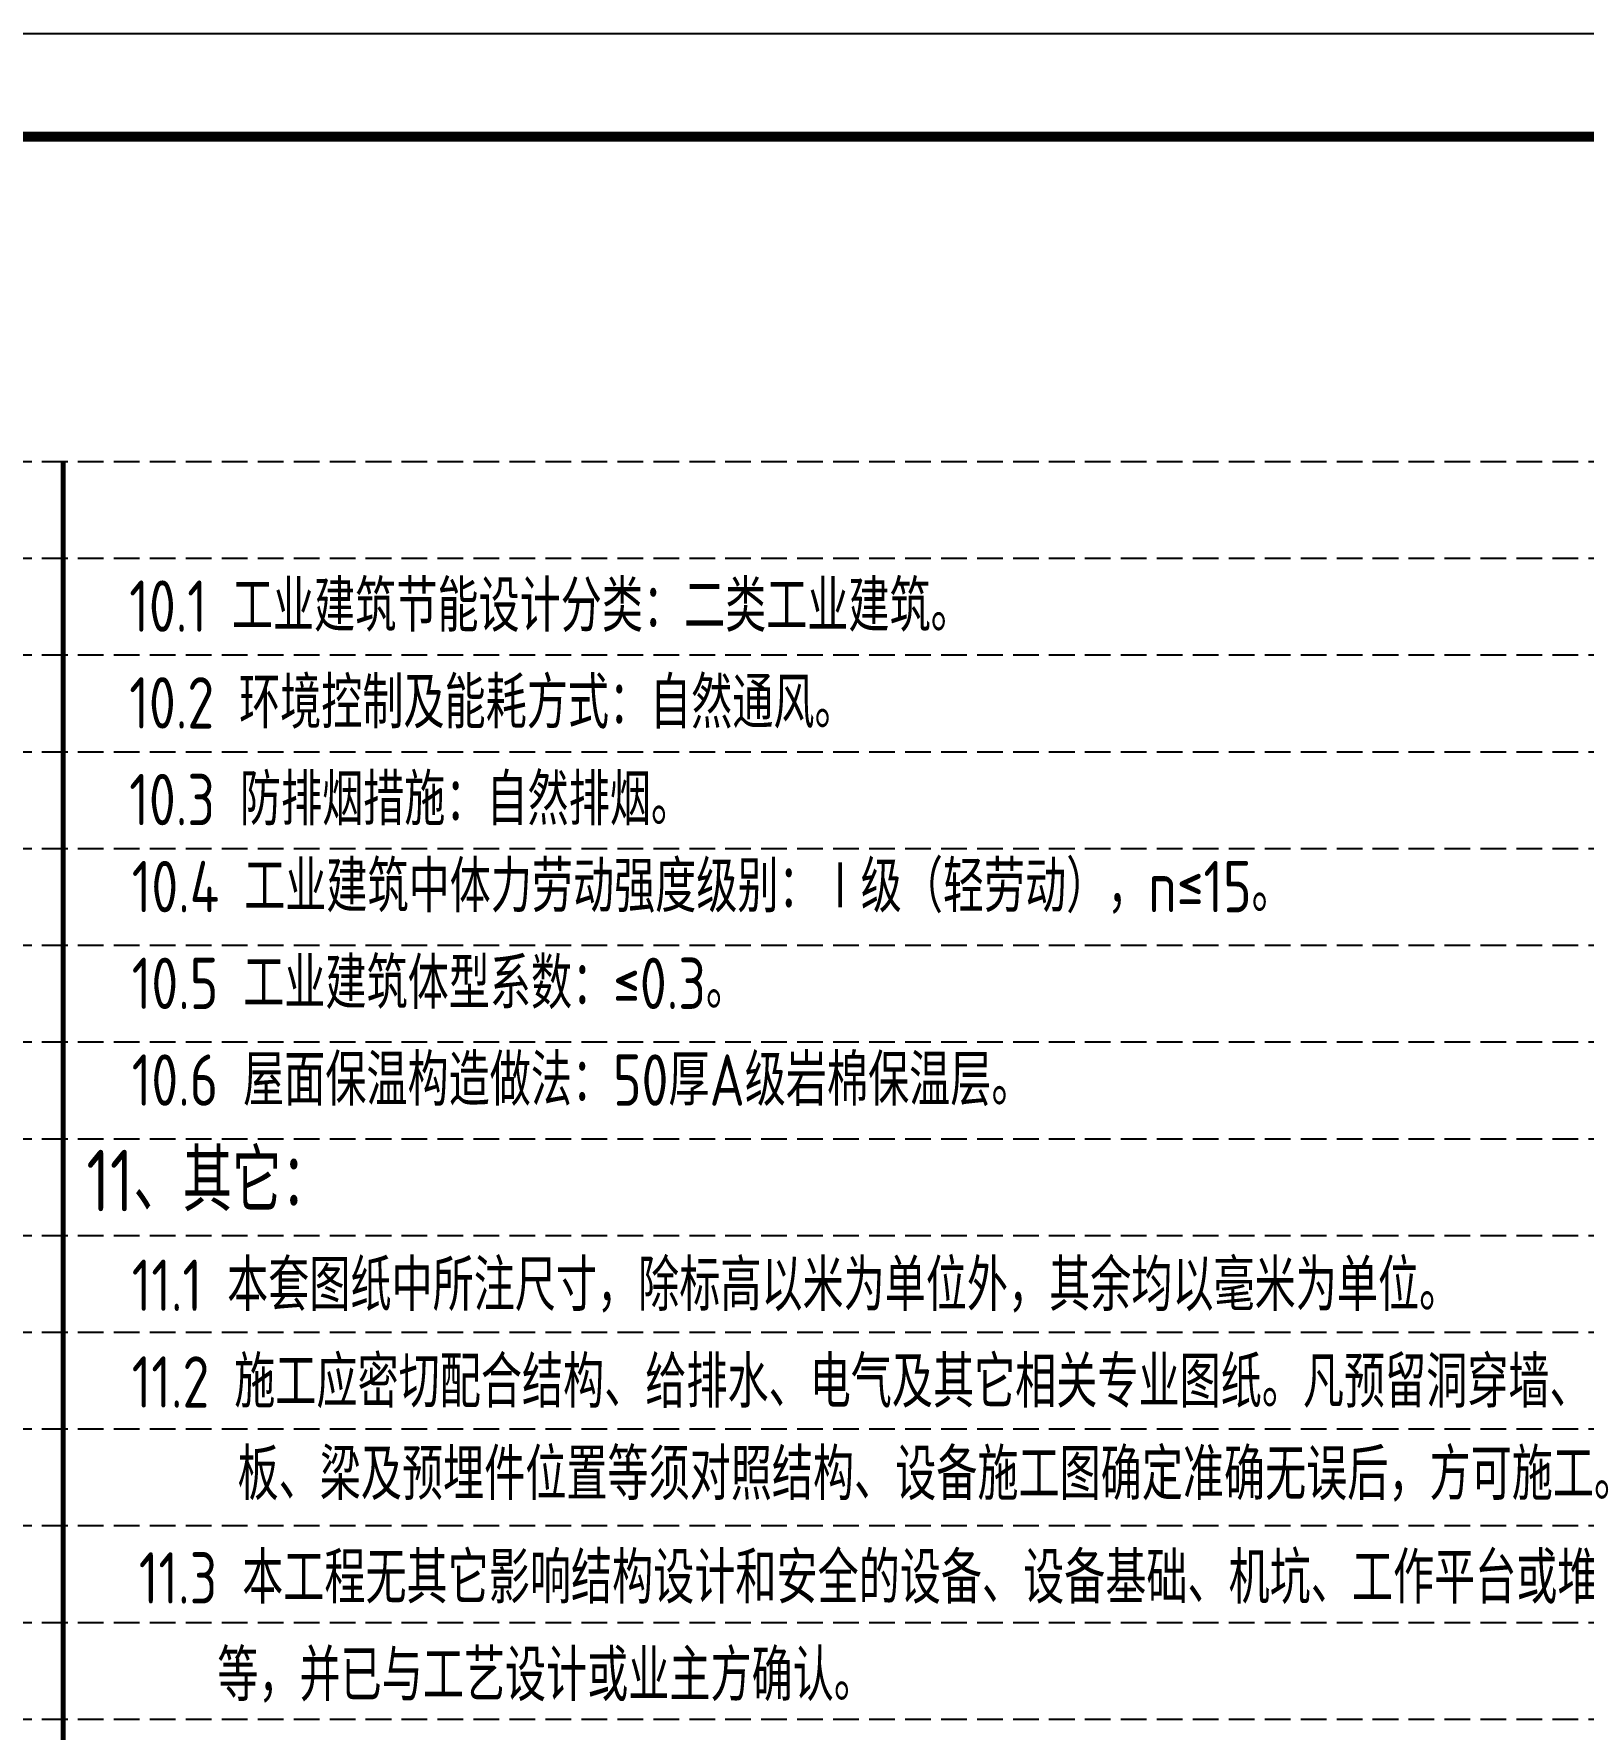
# Model space of a CAD drawing. Extents: x 185245 to 2288779, y -19957 to 815000.
# Drawn here: x 2014398 to 2029474, y 717851 to 734352 of the extents above; entities that cross this region are included whole.
import ezdxf

# ---------------------------------------------------------------- set-up
doc = ezdxf.new("R2010")
doc.units = 0
doc.header["$LTSCALE"] = 1000
doc.header["$MEASUREMENT"] = 0
doc.linetypes.add('DASH', pattern=[0.35, 0.25, -0.1])
for name, color, linetype in [('3T_BAR', 7, 'Continuous'), ('DOTE', 1, 'Continuous'), ('PUB_TITLE', 4, 'Continuous')]:
    doc.layers.add(name, color=color, linetype=linetype)
doc.styles.add('_HZTXT', font='tssdeng.shx', dxfattribs={"width": 0.7, "bigfont": 'hztxt.shx'})

msp = doc.modelspace()

# ---------------------------------------------------------------- linework, layer by layer
at = {"layer": '3T_BAR', "const_width": 50, "elevation": 0}
msp.add_lwpolyline([(2014682.8, 694408.1), (2014682.8, 730189.9)], dxfattribs=at)
at = {"layer": 'DOTE', "color": 251, "linetype": 'DASH'}
for p, q in [((1965476.2, 730189.9, 0), (2030598, 730189.9, 0)), ((1965476.2, 729248.3, 0), (2030598, 729248.3, 0)), ((1965476.2, 728306.7, 0), (2030598, 728306.7, 0)), ((1965476.2, 727365, 0), (2030598, 727365, 0)), ((1965476.2, 726423.4, 0), (2030598, 726423.4, 0)), ((1965476.2, 725481.8, 0), (2030598, 725481.8, 0)), ((1965476.2, 724540.2, 0), (2030598, 724540.2, 0)), ((1965476.2, 723598.5, 0), (2030598, 723598.5, 0)), ((1965476.2, 722656.9, 0), (2030598, 722656.9, 0)), ((1965476.2, 721715.3, 0), (2030598, 721715.3, 0)), ((1965476.2, 720773.6, 0), (2030598, 720773.6, 0)), ((1965476.2, 719832, 0), (2030598, 719832, 0)), ((1965476.2, 718890.4, 0), (2030598, 718890.4, 0)), ((1965476.2, 717948.8, 0), (2030598, 717948.8, 0))]:
    msp.add_line(p, q, dxfattribs=at)
at = {"layer": 'PUB_TITLE', "elevation": 0}
msp.add_lwpolyline([(1962998, 692352.3), (2037298, 692352.3), (2037298, 734352.3), (1962998, 734352.3)], close=True, dxfattribs=at)
at = {"layer": 'PUB_TITLE', "const_width": 100, "elevation": 0}
msp.add_lwpolyline([(1965498, 693352.3), (2036298, 693352.3), (2036298, 733352.3), (1965498, 733352.3)], close=True, dxfattribs=at)

# ---------------------------------------------------------------- texts
at = {"style": '_HZTXT', "width": 0.8}
for s, height, p in [('10.1 工业建筑节能设计分类：二类工业建筑。', 500, (2015325.9, 728532.5, 0)), ('10.2 环境控制及能耗方式：自然通风。', 500, (2015325.9, 727590.8, 0)), ('10.3 防排烟措施：自然排烟。', 500, (2015325.9, 726649.2, 0)), ('10.4 工业建筑中体力劳动强度级别：Ⅰ级（轻劳动），n≤15。', 500, (2015349.5, 725802.1, 0)), ('10.5 工业建筑体型系数：≤0.3。', 500, (2015349.5, 724860.5, 0)), ('10.6 屋面保温构造做法：50厚A级岩棉保温层。', 500, (2015349.5, 723918.9, 0)), ('11、其它：', 600, (2014908.4, 722890.6, 0)), ('11.1 本套图纸中所注尺寸，除标高以米为单位外，其余均以毫米为单位。', 500, (2015349.5, 721921.5, 0)), ('11.2 施工应密切配合结构、给排水、电气及其它相关专业图纸。凡预留洞穿墙、', 500, (2015349.5, 720979.9, 0)), ('板、梁及预埋件位置等须对照结构、设备施工图确定准确无误后，方可施工。', 500, (2016379.5, 720080.7, 0)), ('11.3 本工程无其它影响结构设计和安全的设备、设备基础、机坑、工作平台或堆载', 500, (2015418.6, 719073, 0)), ('等，并已与工艺设计或业主方确认。', 500, (2016181.9, 718123.9, 0))]:
    msp.add_text(s, height=height, dxfattribs=at).set_placement(p)

doc.saveas('drawing.dxf')
